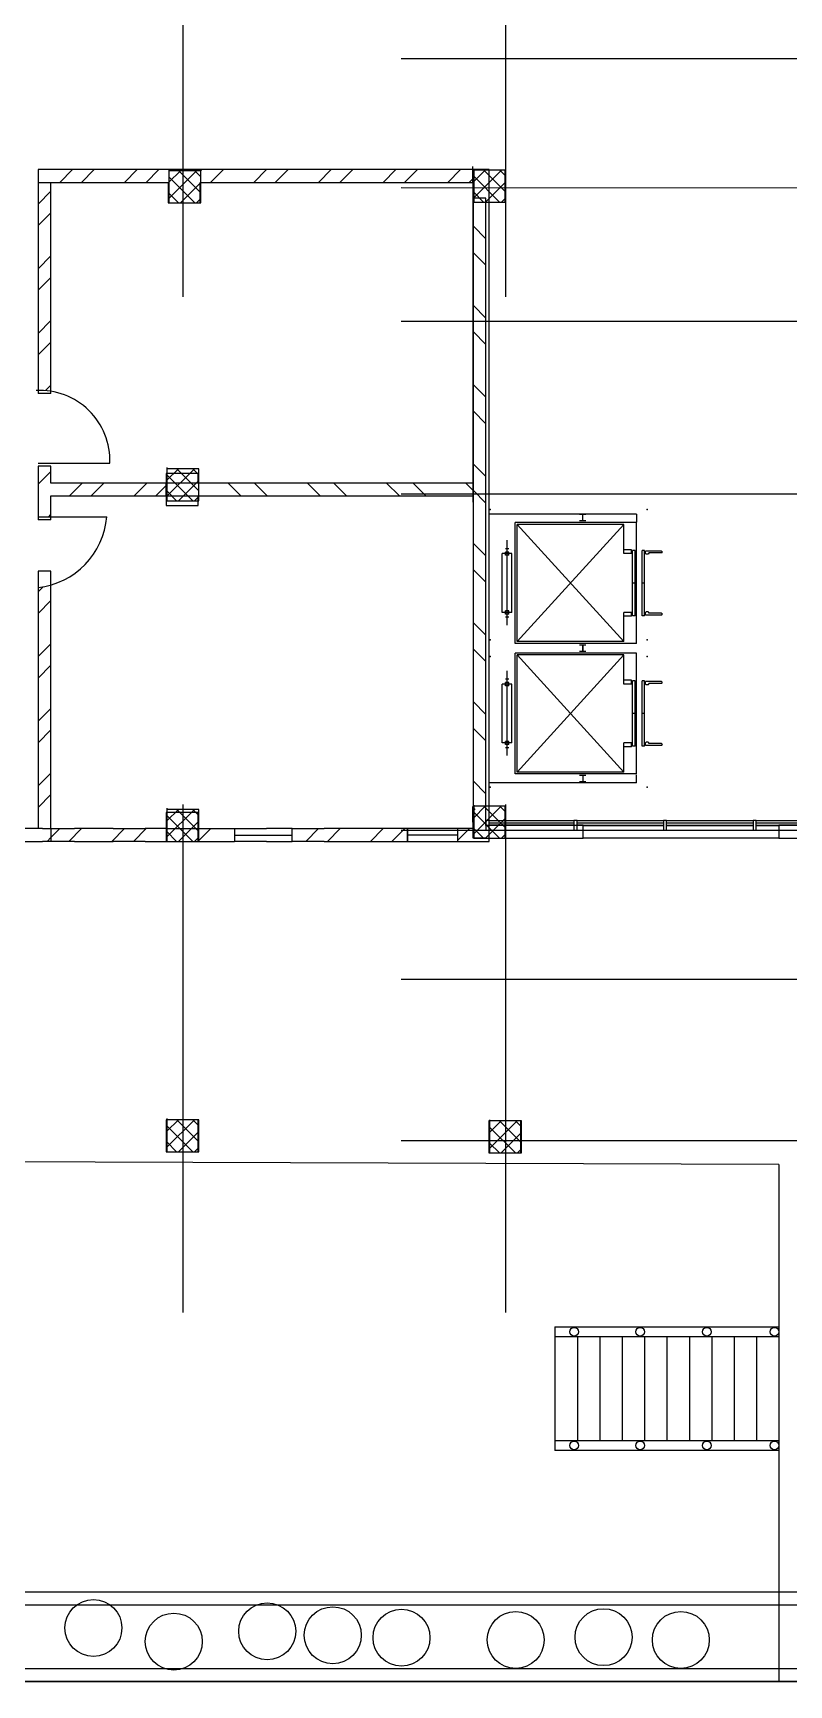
# Model space of a CAD drawing. Header units: millimetres. Extents: x 3062 to 3755, y 1606 to 1663.
# Drawn here: x 3259.51 to 3261.87, y 1645.8 to 1650.97 of the extents above; entities that cross this region are included whole.
import ezdxf

# ---------------------------------------------------------------- set-up
doc = ezdxf.new("R2010")
doc.units = ezdxf.units.MM
doc.linetypes.add('CENTER2', pattern=[28.575, 19.05, -3.175, 3.175, -3.175])
for name, color, linetype, lineweight in [('A-COLS', 52, 'Continuous', 9), ('A-GLAZ-CURT', 52, 'Continuous', 9), ('A-GLAZ-CWMG', 51, 'Continuous', 9)]:
    doc.layers.add(name, color=color, linetype=linetype, lineweight=lineweight)
for name, color, linetype in [('A-Flor-Strs', 12, 'Continuous'), ('m7aor', 4, 'Continuous'), ('WORK', 7, 'Continuous')]:
    doc.layers.add(name, color=color, linetype=linetype)
pattern_1 = [(45, (2434.58414, 1347.60783), (-0.101027881, 0.101027881), []), (45, (2434.6515, 1347.60783), (-0.101027881, 0.101027881), [])]

# ---------------------------------------------------------------- blocks, each defined once
blk = doc.blocks.new('M_Rectangular Column - 50_50-407330-Level 1')
at = {"layer": 'A-COLS', "lineweight": 25}
for p, q in [((250, 250), (-250, 250)), ((-250, 250), (-250, -250)), ((250, -250), (250, 250)), ((-250, -250), (250, -250))]:
    blk.add_line(p, q, dxfattribs=at)
blk = doc.blocks.new('System Panel - Glazed-413818-Level 1')
at = {"layer": 'A-GLAZ-CURT', "lineweight": 18}
for p, q in [((663, 49), (-663, 49)), ((-663, 49), (-663, 25)), ((-663, 25), (663, 25)), ((663, 25), (663, 49))]:
    blk.add_line(p, q, dxfattribs=at)
blk = doc.blocks.new('System Panel - Glazed-413819-Level 1')
at = {"layer": 'A-GLAZ-CURT', "lineweight": 18}
for p, q in [((675, 49), (-675, 49)), ((-675, 49), (-675, 25)), ((-675, 25), (675, 25)), ((675, 25), (675, 49))]:
    blk.add_line(p, q, dxfattribs=at)
blk = doc.blocks.new('System Panel - Glazed-V52-Level 1')
at = {"layer": 'A-GLAZ-CURT', "lineweight": 18}
for p, q in [((675, 49), (-675, 49)), ((-675, 49), (-675, 25)), ((-675, 25), (675, 25)), ((675, 25), (675, 49))]:
    blk.add_line(p, q, dxfattribs=at)
blk = doc.blocks.new('Rectangular Mullion - 50 x 150mm-413814-Level 1')
at = {"layer": 'A-GLAZ-CWMG'}
blk.add_line((146407, -57305), (146407, -58630), dxfattribs=at)
blk = doc.blocks.new('Rectangular Mullion - 50 x 150mm-413815-Level 1')
at = {"layer": 'A-GLAZ-CWMG'}
blk.add_line((146407, -55905), (146407, -57255), dxfattribs=at)
blk = doc.blocks.new('Rectangular Mullion - 50 x 150mm-V53-Level 1')
at = {"layer": 'A-GLAZ-CWMG'}
for p, q in [((146407, -53105), (146407, -53130)), ((146407, -53630), (146407, -54455))]:
    blk.add_line(p, q, dxfattribs=at)
blk = doc.blocks.new('Rectangular Mullion - 50 x 150mm-V41-Level 1')
at = {"layer": 'A-GLAZ-CWMG', "lineweight": 25}
for p, q in [((0, 75), (-50, 75)), ((-50, 75), (-50, -75)), ((0, -75), (0, 75)), ((-50, -75), (0, -75))]:
    blk.add_line(p, q, dxfattribs=at)
blk = doc.blocks.new('Rectangular Mullion - 50 x 150mm-V42-Level 1')
at = {"layer": 'A-GLAZ-CWMG', "lineweight": 25}
for p, q in [((-25, 75), (25, 75)), ((-25, -75), (-25, 75)), ((25, 75), (25, -75)), ((25, -75), (-25, -75))]:
    blk.add_line(p, q, dxfattribs=at)
blk = doc.blocks.new('Rectangular Mullion - 50 x 150mm-V30-Level 1')
at = {"layer": 'A-GLAZ-CWMG', "lineweight": 25}
for p, q in [((-25, 75), (25, 75)), ((-25, -75), (-25, 75)), ((25, 75), (25, -75)), ((25, -75), (-25, -75))]:
    blk.add_line(p, q, dxfattribs=at)
blk = doc.blocks.new('AP11AA')
for p, q in [((658, 2188), (-668, 2188)), ((-535, 2163), (-535, 2213)), ((-485, 2163), (-485, 2213)), ((-435, 2213), (-485, 2213)), ((-435, 2163), (-485, 2163)), ((460, 2263), (-460, 2263)), ((-460, 2113), (-460, 2263)), ((460, 2113), (-460, 2113)), ((-435, 2163), (-435, 2213)), ((485, 2213), (435, 2213)), ((435, 2163), (435, 2213)), ((485, 2163), (435, 2163)), ((460, 2113), (460, 2263)), ((485, 2163), (485, 2213)), ((535, 2163), (535, 2213)), ((-945, 166), (-945, 2063)), ((945, 2063), (-945, 2063)), ((-915, 366), (-915, 2033)), ((915, 2033), (-915, 2033)), ((915, 366), (-915, 2033)), ((-915, 366), (915, 2033)), ((915, 366), (915, 2033)), ((945, 166), (945, 2063)), ((-1070, 957), (-1070, 1057)), ((-970, 957), (-970, 1057)), ((970, 957), (970, 1057)), ((1070, 957), (1070, 1057)), ((-970, 1007), (-1070, 1007)), ((970, 1007), (1070, 1007)), ((-460, 366), (-915, 366)), ((-520, 246), (-520, 366)), ((-460, 246), (-460, 366)), ((915, 366), (460, 366)), ((460, 246), (460, 366)), ((520, 246), (520, 366)), ((945, 166), (-945, 166)), ((-460, 246), (-520, 246)), ((510, 226), (-510, 226)), ((-510, 186), (-510, 226)), ((510, 186), (-510, 186)), ((510, 79), (-510, 79)), ((-510, 39), (-510, 79)), ((510, 39), (-510, 39)), ((-500, -225), (-500, 25)), ((-460, 25), (-500, 25)), ((-450, -15), (-450, 15)), ((0, 186), (0, 226)), ((0, 39), (0, 79)), ((450, -15), (450, 15)), ((520, 246), (460, 246)), ((500, 25), (460, 25)), ((500, -225), (500, 25)), ((510, 186), (510, 226)), ((510, 39), (510, 79)), ((-480, -235), (-490, -235)), ((-470, -225), (-470, -25)), ((-460, -25), (-470, -25)), ((470, -25), (460, -25)), ((470, -225), (470, -25)), ((490, -235), (480, -235))]:
    blk.add_line(p, q)
for centre, start, end in [((-460, 15), 0, 90), ((460, 15), 90, 180), ((-490, -225), 180, 270), ((-480, -225), 270, 0), ((-460, -15), 270, 0), ((460, -15), 180, 270), ((480, -225), 180, 270), ((490, -225), 270, 0)]:
    blk.add_arc(centre, 10, start, end)
for p in [(-1150, 2450), (1150, 2450), (-1150, 0), (1150, 0)]:
    blk.add_point(p)

msp = doc.modelspace()

# ---------------------------------------------------------------- hatches: boundary and pattern name
at = {"layer": 'WORK'}
h = msp.add_hatch(dxfattribs=at)
h.set_pattern_fill('ANSI32', color=256, scale=0.042)
h.set_pattern_definition([(45, (2434.58414, 1347.60783), (-0.28287807, 0.28287807), []), (45, (2434.77273, 1347.60783), (-0.28287807, 0.28287807), [])])
h.paths.add_polyline_path([(3263.5087, 1657.9947), (3261.8368, 1657.9947), (3261.8368, 1657.9547), (3263.5087, 1657.9547)])
h.paths.add_polyline_path([(3265.2828, 1657.9947), (3263.5087, 1657.9947), (3263.5087, 1657.9547), (3265.2828, 1657.9547)])
h.paths.add_polyline_path([(3265.2828, 1658.2347), (3263.5087, 1658.2347), (3263.5087, 1658.1947), (3265.2828, 1658.1947)])
h.paths.add_polyline_path([(3263.5087, 1658.2347), (3261.8368, 1658.2347), (3261.8368, 1658.1947), (3263.5087, 1658.1947)])
h.paths.add_polyline_path([(3267.4788, 1658.2347), (3265.2828, 1658.2347), (3265.2828, 1658.1947), (3267.4788, 1658.1947)])
h.paths.add_polyline_path([(3267.4788, 1657.9947), (3265.2828, 1657.9947), (3265.2828, 1657.9547), (3267.4788, 1657.9547)])
h.paths.add_polyline_path([(3270.0808, 1657.9947), (3267.4788, 1657.9947), (3267.4788, 1657.9547), (3270.0808, 1657.9547)])
h.paths.add_polyline_path([(3270.0808, 1658.2347), (3267.4788, 1658.2347), (3267.4788, 1658.1947), (3270.0808, 1658.1947)])
h.paths.add_polyline_path([(3272.8732, 1658.2347), (3270.0808, 1658.2347), (3270.0808, 1658.1947), (3272.8732, 1658.1947)])
h.paths.add_polyline_path([(3272.8332, 1657.9947), (3270.0808, 1657.9947), (3270.0808, 1657.9547), (3272.8332, 1657.9547)])
h.paths.add_polyline_path([(3273.0732, 1658.2347), (3272.8732, 1658.2347), (3272.8732, 1658.1947), (3273.0732, 1658.1947)])
h.paths.add_polyline_path([(3273.1132, 1658.1947), (3273.0732, 1658.1947), (3273.0732, 1652.3361, -0.740797), (3272.8732, 1652.3361), (3272.8332, 1652.3361, 0.894921), (3273.1132, 1652.3361)])
h.paths.add_polyline_path([(3272.8732, 1657.9547), (3272.8332, 1657.9547), (3272.8332, 1652.3361), (3272.8732, 1652.3361)], flags=17)
h.paths.add_polyline_path([(3273.1132, 1650.7361, 1), (3272.8332, 1650.7361), (3272.8732, 1650.7361, -0.883437), (3273.0732, 1650.7361), (3273.0732, 1645.8547), (3273.1132, 1645.8547)])
h.paths.add_polyline_path([(3272.8732, 1650.7361), (3272.8332, 1650.7361), (3272.8332, 1646.0947), (3270.0808, 1646.0947), (3270.0808, 1646.0547), (3272.8732, 1646.0547)])
h.paths.add_polyline_path([(3273.0732, 1645.8547), (3270.0808, 1645.8547), (3270.0808, 1645.8147), (3273.0732, 1645.8147)])
h.paths.add_polyline_path([(3270.0808, 1645.8547), (3261.8368, 1645.8547), (3261.8368, 1645.8147), (3265.2828, 1645.8147), (3265.2828, 1645.8157), (3270.0808, 1645.8157)])
h.paths.add_polyline_path([(3270.0808, 1646.0947), (3267.4788, 1646.0947), (3267.4788, 1646.0547), (3270.0808, 1646.0547)])
h.paths.add_polyline_path([(3267.4788, 1646.0947), (3265.2828, 1646.0947), (3265.2828, 1646.0547), (3267.4788, 1646.0547)])
h.paths.add_polyline_path([(3265.2828, 1646.0947), (3263.5087, 1646.0947), (3263.5087, 1646.0547), (3265.2828, 1646.0547)])
h.paths.add_polyline_path([(3263.5087, 1646.0947), (3261.8368, 1646.0947), (3261.8368, 1646.0547), (3263.5087, 1646.0547)])
h = msp.add_hatch(dxfattribs=at)
h.set_pattern_fill('ANSI32', color=256, scale=0.015)
h.set_pattern_definition(pattern_1)
h.paths.add_polyline_path([(3260.8805, 1650.5109), (3260.8803, 1650.5409), (3260.0302, 1650.5409), (3260.0302, 1650.5009), (3260.8805, 1650.5009)])
h.paths.add_polyline_path([(3259.9302, 1650.5409), (3259.5217, 1650.5409), (3259.5217, 1650.5009), (3259.9302, 1650.5009)])
h.paths.add_polyline_path([(3259.5617, 1650.5009), (3259.5217, 1650.5009), (3259.5217, 1649.8509, -0.045765), (3259.5617, 1649.8481)])
h.paths.add_polyline_path([(3259.9217, 1649.5609), (3259.5617, 1649.5609), (3259.5617, 1649.6138), (3259.5217, 1649.6138), (3259.5217, 1649.4559), (3259.5617, 1649.4559), (3259.5617, 1649.5209), (3259.9217, 1649.5209)], flags=17)
h.paths.add_polyline_path([(3259.5617, 1649.2426, -0.042062), (3259.5217, 1649.2346), (3259.5217, 1648.4809), (3259.5357, 1648.4809), (3259.5617, 1648.4809)], flags=17)
h.paths.add_polyline_path([(3259.5617, 1648.4409), (3259.5617, 1648.4809), (3259.0908, 1648.4809), (3259.0908, 1648.4659), (3259.0808, 1648.4659), (3259.0808, 1648.4959), (3259.0808, 1650.1049), (3259.0615, 1650.1049), (3259.0615, 1650.0047), (3259.0408, 1650.0047), (3259.0408, 1649.5902), (3259.0651, 1649.5902), (3259.0651, 1649.4902), (3259.0408, 1649.4902), (3259.0408, 1648.531), (3258.9729, 1648.531), (3258.9729, 1648.431), (3259.0408, 1648.431), (3259.0408, 1647.5809), (3259.073, 1647.5809), (3259.073, 1647.4809), (3259.0408, 1647.4809), (3259.0408, 1647.4659), (3259.0308, 1647.4659), (3259.0308, 1647.4809), (3258.9729, 1647.4809), (3258.9729, 1647.4858), (3258.7558, 1647.4858), (3258.7558, 1647.4659), (3258.7458, 1647.4659), (3258.7458, 1647.4858), (3258.4658, 1647.4858), (3258.4658, 1647.4659), (3258.4558, 1647.4659), (3258.4558, 1647.4858), (3258.1758, 1647.4858), (3258.1758, 1647.4659), (3258.1658, 1647.4659), (3258.1658, 1647.4908), (3257.8858, 1647.4908), (3257.8858, 1647.4659), (3257.8758, 1647.4659), (3257.8758, 1647.4809), (3257.5958, 1647.4809), (3257.5958, 1647.4659), (3257.5858, 1647.4659), (3257.5858, 1647.4809), (3257.3058, 1647.4809), (3257.3058, 1647.4659), (3257.2958, 1647.4659), (3257.2958, 1647.4809), (3257.0208, 1647.4809), (3257.0208, 1647.4659), (3257.0108, 1647.4659), (3257.0108, 1647.4697), (3256.9094, 1647.4697), (3256.9094, 1647.5697), (3256.9208, 1647.5697), (3256.9208, 1648.4923), (3256.9082, 1648.4923), (3256.9082, 1648.5923), (3256.9208, 1648.5923), (3256.9208, 1649.4918), (3256.909, 1649.4918), (3256.909, 1649.5918), (3256.9208, 1649.5918), (3256.9208, 1650.0033), (3256.9034, 1650.0033), (3256.9034, 1650.1049), (3256.7435, 1650.1049), (3256.7435, 1650.0649), (3256.8808, 1650.0649), (3256.8808, 1647.9809), (3256.8808, 1647.9659), (3256.8708, 1647.9659), (3256.8708, 1647.9809), (3256.7518, 1647.9809), (3256.7518, 1647.9409), (3256.8808, 1647.9409), (3256.8808, 1647.4409), (3259.0808, 1647.4409), (3259.0808, 1648.4409)])
at = {"layer": 'WORK', "ltscale": 0.53}
h = msp.add_hatch(dxfattribs=at)
h.set_pattern_fill('ANSI37', color=256, scale=0.0112, angle=-90)
h.set_pattern_definition([(315, (2870.47204, 2703.897394), (0.0251447171, 0.0251447171), []), (45, (2870.47204, 2703.897394), (-0.0251447171, 0.0251447171), [])])
h.paths.add_polyline_path([(3260.0302, 1650.4373), (3260.0302, 1650.5373), (3259.9302, 1650.5373), (3259.9302, 1650.4373), (3259.9702, 1650.4373)])
h = msp.add_hatch(dxfattribs=at)
h.set_pattern_fill('ANSI37', color=256, scale=0.0112, angle=-90)
h.set_pattern_definition([(315, (2871.424814, 2703.899444), (0.0251447171, 0.0251447171), []), (45, (2871.424814, 2703.899444), (-0.0251447171, 0.0251447171), [])])
h.paths.add_polyline_path([(3260.983, 1650.4394), (3260.983, 1650.5394), (3260.8829, 1650.5394), (3260.8829, 1650.4394), (3260.9229, 1650.4394)])
at = {"layer": 'WORK'}
h = msp.add_hatch(dxfattribs=at)
h.set_pattern_fill('ANSI32', color=256, scale=0.0184, angle=-90)
h.set_pattern_definition([(315, (765.14003, 17985.58897), (0.1239275345, 0.1239275345), []), (315, (765.14003, 17985.50635), (0.1239275345, 0.1239275345), [])])
h.paths.add_polyline_path([(3260.9208, 1648.5409), (3260.9208, 1650.4415), (3260.8829, 1650.4415), (3260.8808, 1650.4415), (3260.8808, 1649.5609), (3260.8808, 1648.5404), (3260.8829, 1648.5404), (3260.8829, 1648.5409)])
h.paths.add_polyline_path([(3260.8806, 1649.5209), (3260.8806, 1649.5609), (3260.0239, 1649.5609), (3260.0239, 1649.5209)])
at = {"layer": 'WORK', "ltscale": 0.53}
h = msp.add_hatch(dxfattribs=at)
h.set_pattern_fill('ANSI37', color=256, scale=0.0112, angle=-90)
h.set_pattern_definition([(315, (2870.465727, 2702.966024), (0.0251447171, 0.0251447171), []), (45, (2870.465727, 2702.966024), (-0.0251447171, 0.0251447171), [])])
h.paths.add_polyline_path([(3260.0239, 1649.5059), (3260.0239, 1649.6059), (3259.9239, 1649.6059), (3259.9239, 1649.5059), (3259.9639, 1649.5059)])
h = msp.add_hatch(dxfattribs=at)
h.set_pattern_fill('ANSI37', color=256, scale=0.0112, angle=-90)
h.set_pattern_definition([(315, (2870.465727, 2701.901104), (0.0251447171, 0.0251447171), []), (45, (2870.465727, 2701.901104), (-0.0251447171, 0.0251447171), [])])
h.paths.add_polyline_path([(3260.0239, 1648.441), (3260.0239, 1648.541), (3259.9239, 1648.541), (3259.9239, 1648.441), (3259.9639, 1648.441)])
h = msp.add_hatch(dxfattribs=at)
h.set_pattern_fill('ANSI37', color=256, scale=0.0112, angle=-90)
h.set_pattern_definition([(315, (2871.424814, 2701.911024), (0.0251447171, 0.0251447171), []), (45, (2871.424814, 2701.911024), (-0.0251447171, 0.0251447171), [])])
h.paths.add_polyline_path([(3260.983, 1648.4509), (3260.983, 1648.5509), (3260.8829, 1648.5509), (3260.8829, 1648.4509), (3260.9229, 1648.4509)])
at = {"layer": 'WORK'}
h = msp.add_hatch(dxfattribs=at)
h.set_pattern_fill('ANSI32', color=256, scale=0.015)
h.set_pattern_definition(pattern_1)
h.paths.add_polyline_path([(3260.8806, 1648.4809), (3260.8321, 1648.4809), (3260.8321, 1648.4409), (3260.9309, 1648.4409), (3260.9309, 1648.4509), (3260.8829, 1648.4509), (3260.8808, 1648.4509)])
h.paths.add_polyline_path([(3260.676, 1648.4809), (3260.4157, 1648.4809), (3260.316, 1648.4809), (3260.316, 1648.4409), (3260.4157, 1648.4409), (3260.4957, 1648.4409), (3260.676, 1648.4409)])
h.paths.add_polyline_path([(3260.136, 1648.4809), (3260.0239, 1648.4809), (3260.0239, 1648.4409), (3260.136, 1648.4409)])
h.paths.add_polyline_path([(3259.9217, 1648.4809), (3259.8557, 1648.4809), (3259.7557, 1648.4809), (3259.6357, 1648.4809), (3259.5617, 1648.4809), (3259.5617, 1648.4409), (3259.6357, 1648.4409), (3259.7557, 1648.4409), (3259.8557, 1648.4409), (3259.9217, 1648.4409)])
at = {"layer": 'WORK', "ltscale": 0.53}
h = msp.add_hatch(dxfattribs=at)
h.set_pattern_fill('ANSI37', color=256, scale=0.0112, angle=-90)
h.set_pattern_definition([(315, (2870.465727, 2700.931024), (0.0251447171, 0.0251447171), []), (45, (2870.465727, 2700.931024), (-0.0251447171, 0.0251447171), [])])
h.paths.add_polyline_path([(3260.0239, 1647.4709), (3260.0239, 1647.5709), (3259.9239, 1647.5709), (3259.9239, 1647.4709), (3259.9639, 1647.4709)])
h = msp.add_hatch(dxfattribs=at)
h.set_pattern_fill('ANSI37', color=256, scale=0.0112, angle=-90)
h.set_pattern_definition([(315, (2871.47436, 2700.927257), (0.0251447171, 0.0251447171), []), (45, (2871.47436, 2700.927257), (-0.0251447171, 0.0251447171), [])])
h.paths.add_polyline_path([(3261.0325, 1647.4672), (3261.0325, 1647.5672), (3260.9325, 1647.5672), (3260.9325, 1647.4672), (3260.9725, 1647.4672)])

# ---------------------------------------------------------------- linework, layer by layer
at = {"layer": 'm7aor', "linetype": 'CENTER2', "ltscale": 0.5}
for p, q in [((3259.9739, 1659.6687), (3259.9739, 1644.4649)), ((3260.9825, 1659.6687), (3260.9825, 1644.4649)), ((3273.3563, 1650.8875), (3248.8306, 1650.8875)), ((3273.3563, 1650.4738), (3248.8306, 1650.493)), ((3273.3563, 1650.0659), (3248.8306, 1650.0659)), ((3273.3563, 1649.5266), (3248.8306, 1649.5266)), ((3273.3563, 1648.4755), (3248.8306, 1648.4755)), ((3273.3563, 1648.0091), (3248.8306, 1648.0091)), ((3273.3563, 1647.5047), (3248.8306, 1647.5047))]:
    msp.add_line(p, q, dxfattribs=at)
at = {"layer": 'WORK', "lineweight": 25}
for p, q in [((3260.8808, 1650.5409), (3259.5217, 1650.5409)), ((3259.5217, 1650.5409), (3259.5217, 1649.8409)), ((3260.9813, 1650.5394), (3260.8808, 1650.5388)), ((3260.9813, 1650.4394), (3260.9813, 1650.5394)), ((3259.5217, 1650.5009), (3259.928, 1650.5009)), ((3259.5617, 1649.8409), (3259.5617, 1650.5009)), ((3259.928, 1650.5009), (3259.928, 1650.4373)), ((3260.028, 1650.4373), (3260.028, 1650.5009)), ((3260.028, 1650.5009), (3260.8808, 1650.5009)), ((3260.8808, 1650.5109), (3260.8808, 1649.5709)), ((3259.928, 1650.4373), (3260.0302, 1650.4373)), ((3260.9208, 1648.4909), (3260.9208, 1650.4515)), ((3259.5217, 1649.6138), (3259.5217, 1649.4459)), ((3259.5617, 1649.5609), (3259.5617, 1649.6138)), ((3260.8808, 1649.5609), (3259.5617, 1649.5609)), ((3260.0217, 1649.5909), (3259.9217, 1649.5909)), ((3259.9217, 1649.5909), (3259.9217, 1649.5609)), ((3260.0217, 1649.5609), (3260.0217, 1649.5909)), ((3259.5617, 1649.5209), (3260.8808, 1649.5209)), ((3259.5617, 1649.4459), (3259.5617, 1649.5209)), ((3259.9217, 1649.5209), (3259.9217, 1649.4909)), ((3260.0217, 1649.4909), (3260.0217, 1649.5209)), ((3260.8808, 1649.5309), (3260.8808, 1648.4909)), ((3259.9217, 1649.4909), (3260.0217, 1649.4909)), ((3259.5217, 1649.2859), (3259.5217, 1648.4809)), ((3259.5617, 1648.4809), (3259.5617, 1649.2859)), ((3260.0217, 1648.531), (3259.9217, 1648.531)), ((3259.9217, 1648.531), (3259.9217, 1648.441)), ((3260.0217, 1648.441), (3260.0217, 1648.531)), ((3260.9813, 1648.5509), (3260.8808, 1648.5504)), ((3260.9813, 1648.4509), (3260.9813, 1648.5509)), ((3259.5357, 1648.4809), (3259.0808, 1648.4809)), ((3259.7557, 1648.4809), (3259.6357, 1648.4809)), ((3259.9217, 1648.4809), (3259.8557, 1648.4809)), ((3259.9239, 1648.4809), (3260.1357, 1648.4809)), ((3260.136, 1648.4409), (3260.136, 1648.4809)), ((3260.3157, 1648.4809), (3260.2357, 1648.4809)), ((3260.316, 1648.4409), (3260.316, 1648.4809)), ((3260.8808, 1648.4809), (3260.4157, 1648.4809)), ((3260.676, 1648.4409), (3260.676, 1648.4809)), ((3260.8321, 1648.4809), (3260.8321, 1648.4409)), ((3261.2251, 1648.4909), (3260.9208, 1648.4909)), ((3261.2251, 1648.4509), (3261.2251, 1648.4909)), ((3261.9308, 1648.4909), (3261.8368, 1648.4909)), ((3261.8368, 1648.4909), (3261.8368, 1648.4509)), ((3259.0808, 1648.4409), (3259.5357, 1648.4409)), ((3259.6357, 1648.4409), (3259.7557, 1648.4409)), ((3259.8557, 1648.4409), (3260.1357, 1648.4409)), ((3260.2357, 1648.4409), (3260.3157, 1648.4409)), ((3260.4157, 1648.4409), (3260.4957, 1648.4409)), ((3260.8829, 1648.4509), (3261.2251, 1648.4509)), ((3261.8368, 1648.4509), (3262.2051, 1648.4509))]:
    msp.add_line(p, q, dxfattribs=at)
at = {"layer": 'WORK'}
for p, q in [((3260.8808, 1650.4515), (3260.8802, 1650.5509)), ((3260.8805, 1650.5109), (3260.8808, 1648.4909)), ((3260.9208, 1650.4515), (3260.8808, 1650.4515)), ((3260.9208, 1648.5506), (3260.9208, 1650.4515)), ((3259.5217, 1649.6238), (3259.7458, 1649.6238)), ((3259.9217, 1649.5209), (3259.9217, 1649.5609)), ((3259.5217, 1649.4559), (3259.7362, 1649.4559)), ((3260.8808, 1648.4509), (3260.8802, 1648.5504)), ((3259.5357, 1648.4809), (3259.6357, 1648.4809)), ((3259.5617, 1648.4809), (3259.5617, 1648.4409)), ((3259.7557, 1648.4809), (3259.8557, 1648.4809)), ((3260.1357, 1648.4809), (3260.2357, 1648.4809)), ((3260.3157, 1648.4809), (3260.4157, 1648.4809)), ((3260.676, 1648.4809), (3260.676, 1648.4409)), ((3261.2251, 1648.4909), (3261.4758, 1648.4909)), ((3261.4858, 1648.4909), (3261.7558, 1648.4909)), ((3261.7658, 1648.4909), (3261.8368, 1648.4909)), ((3259.6357, 1648.4409), (3259.5357, 1648.4409)), ((3259.8557, 1648.4409), (3259.7557, 1648.4409)), ((3260.2357, 1648.4409), (3260.1357, 1648.4409)), ((3260.136, 1648.4609), (3260.316, 1648.4609)), ((3260.4157, 1648.4409), (3260.3157, 1648.4409)), ((3260.8321, 1648.4609), (3260.676, 1648.4609)), ((3260.9208, 1648.4509), (3260.8808, 1648.4509)), ((3261.8368, 1648.4509), (3261.2251, 1648.4509)), ((3261.8368, 1647.4309), (3259.0808, 1647.4409)), ((3249.1132, 1645.8147), (3273.1132, 1645.8147))]:
    msp.add_line(p, q, dxfattribs=at)
at = {"layer": 'WORK', "ltscale": 0.5}
for p, q in [((3260.8808, 1650.5409), (3260.8808, 1648.4809)), ((3260.9309, 1650.5409), (3260.8808, 1650.5409)), ((3260.9309, 1648.4409), (3260.9309, 1650.5409)), ((3261.3916, 1649.4636), (3260.9309, 1649.4636)), ((3261.3916, 1649.4636), (3261.3916, 1649.4386)), ((3261.3916, 1648.6236), (3261.3916, 1648.6486)), ((3261.3916, 1648.6236), (3260.9309, 1648.6236)), ((3260.4957, 1648.4409), (3260.9309, 1648.4409)), ((3261.8368, 1647.4309), (3261.8368, 1645.8147)), ((3261.1368, 1646.9233), (3261.8368, 1646.9233)), ((3261.1368, 1646.9233), (3261.1368, 1646.5372)), ((3261.1368, 1646.8933), (3261.8368, 1646.8933)), ((3261.2068, 1646.8933), (3261.2068, 1646.5672)), ((3261.2768, 1646.8933), (3261.2768, 1646.5672)), ((3261.3468, 1646.8933), (3261.3468, 1646.5672)), ((3261.4168, 1646.8933), (3261.4168, 1646.5672)), ((3261.4868, 1646.8933), (3261.4868, 1646.5672)), ((3261.5568, 1646.8933), (3261.5568, 1646.5672)), ((3261.6268, 1646.8933), (3261.6268, 1646.5672)), ((3261.6968, 1646.8933), (3261.6968, 1646.5672)), ((3261.7668, 1646.8933), (3261.7668, 1646.5672)), ((3261.8368, 1646.5672), (3261.1368, 1646.5672)), ((3261.8368, 1646.5372), (3261.1368, 1646.5372)), ((3249.3532, 1646.0947), (3272.8332, 1646.0947)), ((3249.3532, 1646.0547), (3272.8732, 1646.0547)), ((3273.1132, 1645.8547), (3249.1532, 1645.8547)), ((3273.1132, 1645.8147), (3249.1132, 1645.8147))]:
    msp.add_line(p, q, dxfattribs=at)
at = {"layer": 'WORK', "ltscale": 0.53}
for p, q in [((3259.5617, 1649.8409), (3259.5217, 1649.8409)), ((3259.5617, 1649.6138), (3259.5217, 1649.6138)), ((3259.5617, 1649.4459), (3259.5217, 1649.4459)), ((3259.5617, 1649.2859), (3259.5217, 1649.2859))]:
    msp.add_line(p, q, dxfattribs=at)
at = {"layer": 'WORK', "lineweight": 25}
for points in [[(3259.9302, 1650.5409), (3259.9302, 1650.4373)], [(3260.0302, 1650.4373), (3260.0302, 1650.5373), (3259.9302, 1650.5373)], [(3260.8829, 1650.5429), (3260.8829, 1650.4394), (3260.983, 1650.4394), (3260.983, 1650.5394), (3260.8829, 1650.5394)], [(3259.9239, 1649.6095), (3259.9239, 1649.5059), (3260.0239, 1649.5059), (3260.0239, 1649.6059), (3259.9239, 1649.6059)], [(3259.9239, 1648.5446), (3259.9239, 1648.441)], [(3260.0239, 1648.441), (3260.0239, 1648.541), (3259.9239, 1648.541)], [(3260.8829, 1648.5545), (3260.8829, 1648.4509)], [(3260.983, 1648.4509), (3260.983, 1648.5509), (3260.8829, 1648.5509)], [(3259.9239, 1647.5745), (3259.9239, 1647.4709), (3260.0239, 1647.4709), (3260.0239, 1647.5709), (3259.9239, 1647.5709)], [(3260.9325, 1647.5707), (3260.9325, 1647.4672), (3261.0325, 1647.4672), (3261.0325, 1647.5672), (3260.9325, 1647.5672)]]:
    msp.add_lwpolyline(points, dxfattribs=at)
at = {"layer": 'WORK', "ltscale": 0.5}
for centre, radius in [((3261.1967, 1646.9082), 0.0137), ((3261.4031, 1646.9082), 0.0137), ((3261.6114, 1646.9082), 0.0137), ((3261.8231, 1646.9082), 0.0137), ((3261.1967, 1646.5529), 0.0137), ((3261.4031, 1646.5529), 0.0137), ((3261.6114, 1646.5529), 0.0137), ((3261.8231, 1646.5529), 0.0137), ((3259.6944, 1645.9821), 0.089), ((3260.2375, 1645.9717), 0.089), ((3260.4424, 1645.9595), 0.089), ((3259.9456, 1645.9397), 0.089), ((3260.6572, 1645.9518), 0.089), ((3261.0142, 1645.9448), 0.089), ((3261.2886, 1645.9535), 0.089), ((3261.5302, 1645.9448), 0.089)]:
    msp.add_circle(centre, radius, dxfattribs=at)
at = {"layer": 'WORK'}
for centre, radius, start, end in [((3259.5265, 1649.6314), 0.2195, 358.0203, 92.9886), ((3259.4942, 1649.476), 0.2429, 276.4987, 355.2571)]:
    msp.add_arc(centre, radius, start, end, dxfattribs=at)

# ---------------------------------------------------------------- block references
at = {"layer": 'A-Flor-Strs', "xscale": -0.0002, "yscale": 0.0002, "zscale": 0.0002, "rotation": 90}
for p in [(3261.4248, 1649.2486), (3261.4248, 1648.8407)]:
    msp.add_blockref('AP11AA', p, dxfattribs=at)
at = {"layer": 'WORK', "xscale": 0.0002000000000000001, "yscale": 0.0002000000000000001, "zscale": 0.0002000000000000001}
for name, p, rotation in [('Rectangular Mullion - 50 x 150mm-V41-Level 1', (3260.9208, 1648.4909), 180), ('Rectangular Mullion - 50 x 150mm-413814-Level 1', (3272.6567, 1677.7873), 270), ('Rectangular Mullion - 50 x 150mm-413815-Level 1', (3272.6567, 1677.7873), 270), ('Rectangular Mullion - 50 x 150mm-413815-Level 1', (3272.9367, 1677.7873), 270), ('Rectangular Mullion - 50 x 150mm-V53-Level 1', (3272.6567, 1677.7873), 270), ('M_Rectangular Column - 50_50-407330-Level 1', (3259.9717, 1647.5209), 270), ('M_Rectangular Column - 50_50-407330-Level 1', (3260.9803, 1647.5172), 270)]:
    msp.add_blockref(name, p, dxfattribs=dict(at, rotation=rotation))
for name, p in [('System Panel - Glazed-413818-Level 1', (3261.0633, 1648.4909)), ('System Panel - Glazed-413819-Level 1', (3261.3408, 1648.4909)), ('System Panel - Glazed-413819-Level 1', (3261.6208, 1648.4909)), ('System Panel - Glazed-V52-Level 1', (3261.9008, 1648.4909))]:
    msp.add_blockref(name, p, dxfattribs=at)
at = {"layer": 'WORK', "extrusion": (0, 0, -1), "xscale": 0.0002000000000000001, "yscale": 0.0002000000000000001, "zscale": 0.0002000000000000001, "rotation": 180}
for name, p in [('Rectangular Mullion - 50 x 150mm-V42-Level 1', (-3261.2008, 1648.4909)), ('Rectangular Mullion - 50 x 150mm-V30-Level 1', (-3261.4808, 1648.4909)), ('Rectangular Mullion - 50 x 150mm-V30-Level 1', (-3261.7608, 1648.4909))]:
    msp.add_blockref(name, p, dxfattribs=at)

doc.saveas('drawing.dxf')
